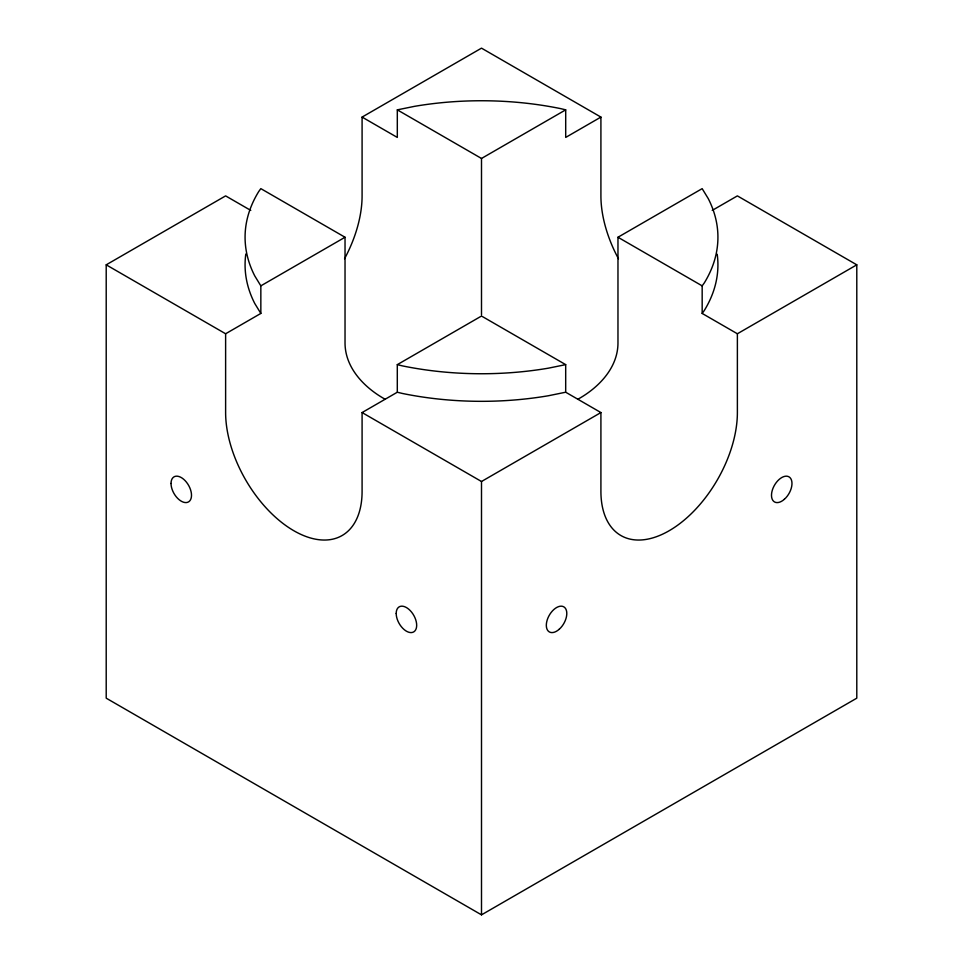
<?xml version="1.0" encoding="UTF-8"?>
<svg xmlns="http://www.w3.org/2000/svg" width="963" height="963" viewBox="0 0 963 963"><rect width="100%" height="100%" fill="white"/><g stroke="black" fill="none" stroke-linecap="round" stroke-linejoin="round"><path stroke-width="1.44" d="M250.765 210.403L225.619 195.886L106.207 264.825L106.207 698.175L481.5 914.85L856.793 698.175L856.793 264.825L737.381 333.764L702.171 313.444L702.171 285.867L704.302 282.905A236.429 136.493 0 0 0 708.238 198.583L702.159 188.64L617.969 237.247L617.969 343.61C617.596 368.348 598.288 387.908 577.872 399.248M702.171 313.444L704.302 310.483A236.429 136.493 0 0 0 717.206 254.22M344.561 258.722A96.505 55.71 -60 0 0 362.088 195.886L362.088 117.089L481.5 48.15L600.912 117.089L600.912 195.886A96.505 55.71 60 0 0 618.439 258.722M106.207 264.825L225.619 333.764L260.841 313.432L260.841 285.855L345.031 237.247L345.031 343.61C345.404 368.348 364.712 387.908 385.128 399.248M362.088 117.089L397.31 137.432L397.31 109.854L481.5 158.462L565.702 109.842L565.702 137.42L600.912 117.089M225.619 333.764L225.619 412.561A96.505 55.71 60 0 0 293.859 530.745A96.505 55.71 60 0 0 362.088 491.347L362.088 412.561L397.298 392.23L397.298 364.652L481.5 316.033L565.69 364.64L565.69 392.218L600.912 412.561L600.912 491.347A96.505 55.71 -60 0 0 669.141 530.745A96.505 55.71 -60 0 0 737.381 412.561L737.381 333.764M712.223 210.403L737.381 195.886L856.793 264.825M362.088 412.561L481.5 481.5L600.912 412.561M397.31 109.854L414.523 106.339A236.429 136.493 0 0 1 560.598 108.614L565.702 109.842M565.69 364.64L548.477 368.155A236.429 136.493 0 0 1 402.402 365.88L397.298 364.652M565.69 392.218L548.477 395.733A236.429 136.493 0 0 1 402.402 393.458L397.298 392.23M617.969 237.247L702.171 285.867M345.031 237.247L260.829 188.628L258.698 191.577A236.429 136.493 0 0 0 254.762 275.912L260.841 285.855M260.841 313.432L254.762 303.489A236.429 136.493 0 0 1 245.818 254.003M481.5 158.462L481.5 314.781M481.5 481.5L481.5 914.85M396.202 613.479A14.469 8.354 60 0 0 411.562 632.571A14.469 8.354 60 0 0 411.562 612.107A14.469 8.354 60 0 0 396.202 613.479M559.202 629.272A14.469 8.354 -60 0 0 563.8 606.846A14.469 8.354 -60 0 0 546.671 622.026A14.469 8.354 -60 0 0 559.202 629.272M171.029 483.474A14.469 8.354 60 0 0 186.389 502.566A14.469 8.354 60 0 0 186.389 482.102A14.469 8.354 60 0 0 171.029 483.474M784.388 499.267A14.469 8.354 -60 0 0 788.974 476.841A14.469 8.354 -60 0 0 771.845 492.033A14.469 8.354 -60 0 0 784.388 499.267"/></g></svg>
